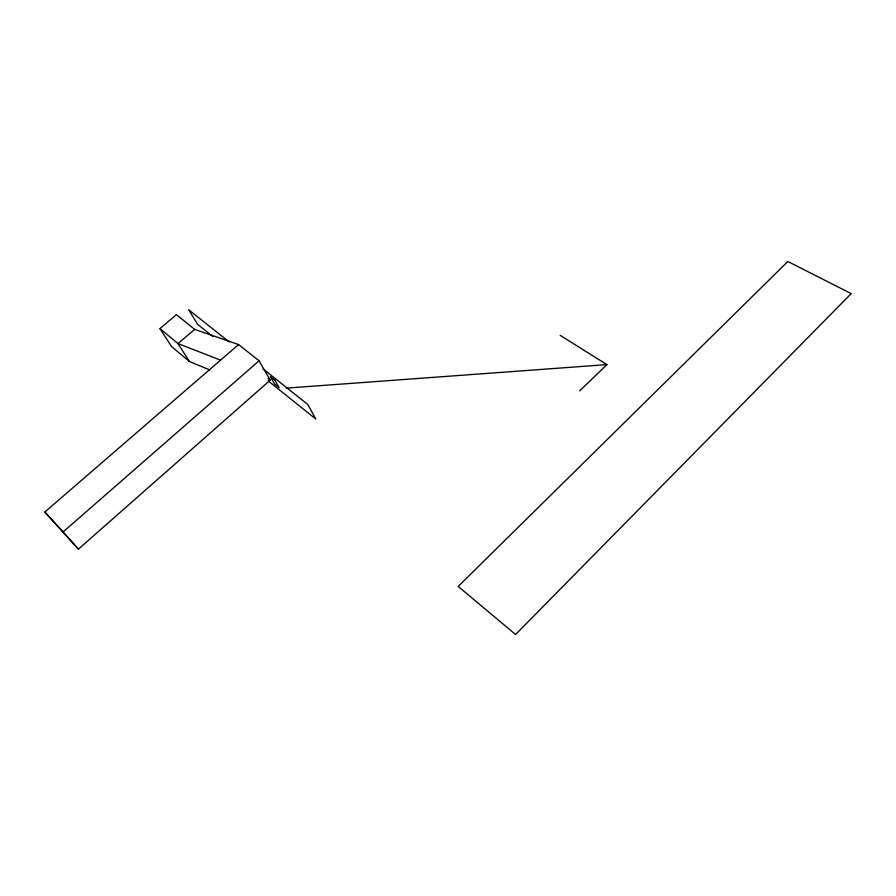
<?xml version="1.0" encoding="UTF-8"?>
<svg xmlns="http://www.w3.org/2000/svg" width="896" height="896" viewBox="0 0 896 896"><rect width="100%" height="100%" fill="white"/><g stroke="black" fill="none" stroke-linecap="round" stroke-linejoin="round"><path stroke-width="1.34" d="M579.678 390.88L606.928 364.616L560.134 335.328M238.571 344.568L44.8 512.053L78.434 549.147L270.178 380.195L259.067 360.797L238.571 344.568L194.678 329.381L176.445 314.653L159.925 328.574L171.438 346.416L189.381 361.446L209.541 369.869M44.8 512.053L63.078 531.966L259.067 360.797M194.678 329.381L177.99 343.571L159.925 328.574M286.35 388.125L606.928 364.616M220.55 360.147L177.99 343.571L189.381 361.446M229.107 341.891L188.675 309.725L197.523 324.251L212.744 336.448M262.987 368.838L307.798 404.477L315.84 419.082L268.195 380.901M268.038 378.482L270.178 380.195M63.078 531.966L78.434 549.147M851.2 293.619L515.581 634.502L458.181 586.443L787.83 261.498L851.2 293.619M274.949 380.251L270.368 376.6L274.624 384.048L279.182 387.699L274.949 380.251"/></g></svg>
